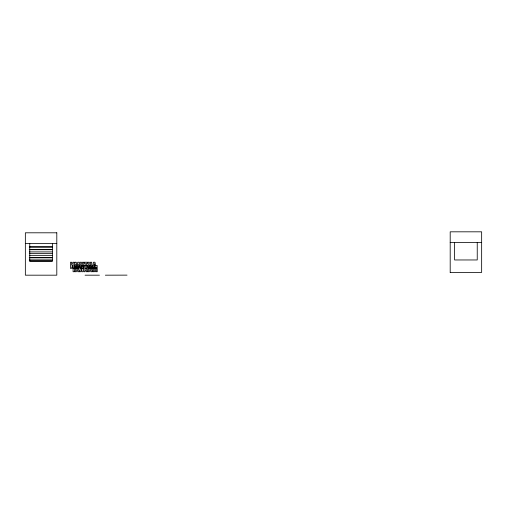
<?xml version="1.0" encoding="UTF-8"?>
<svg xmlns="http://www.w3.org/2000/svg" width="507" height="507" viewBox="0 0 507 507"><rect width="100%" height="100%" fill="white"/><g stroke="black" fill="none" stroke-linecap="round" stroke-linejoin="round"><path stroke-width="0.76" d="M92.787 265.453L92.68 271.733L93.668 271.733L93.782 267.55L94.511 271.733L95.386 271.733L96.165 267.525L96.26 271.733L97.255 271.733L97.148 265.453L95.658 265.453M76.982 267.74L76.734 269.578L77.4 269.578L77.153 267.74M76.151 266.15L75.112 271.733L76.392 271.733L76.601 270.408L77.527 270.408L77.742 271.733L79.054 271.733L77.996 266.15M95.246 267.645L94.967 269.103L94.226 265.453M450.197 242.517L481.65 242.517M25.35 243.499L56.803 243.499M29.279 246.396L52.088 246.396M29.279 247.289L52.088 247.289M29.279 249.355L52.088 249.355M29.279 249.723L52.088 249.723M29.279 251.909L52.088 251.909M29.279 253.633L52.088 253.633M29.279 255.357L52.088 255.357M29.279 257.455L52.088 257.455M29.279 257.829L52.088 257.829M29.279 259.895L52.088 259.895M29.279 260.763L52.088 260.763M83.148 265.453L81.76 265.453L81.76 268.019M85.233 265.453L84.086 265.453L84.086 271.733L85.024 271.733L86.317 268.476L86.317 271.733L87.502 271.733L87.502 265.453L86.526 265.453M90.892 265.453L89.308 265.453L88.136 271.733L89.416 271.733L89.625 270.408L90.55 270.408L90.766 271.733L92.078 271.733L91.285 267.544M85.214 268.425L86.589 268.425L86.589 263.247L87.534 263.247L87.534 262.233L84.276 262.233L84.276 263.247L85.214 263.247L85.233 268.476M450.197 272.392L481.65 272.424L481.65 231.819L450.197 231.819L450.197 272.424M85.062 275.181L99.423 275.181M105.355 275.181L127.029 275.13M79.346 265.453L80.512 268.292L79.295 271.733L80.708 271.733L81.614 268.957L81.76 271.733L83.148 271.733L83.148 267.81M477.239 242.517L477.239 259.964L454.608 259.964L454.608 242.517M74.472 265.453L74.472 271.733L73.084 271.733L73.084 267.81M52.392 243.499L52.392 261.384L29.761 261.384L29.761 243.499M74.865 262.233L74.757 268.425L75.727 268.425L75.841 264.305L76.563 268.425L77.425 268.425L78.192 264.274L78.281 268.425L79.269 268.425L79.162 262.233L77.691 262.233L77.013 265.833L76.278 262.233L74.865 262.233M83.782 266.505L83.395 268.013L82.571 268.457L80.854 268.292L80.283 267.626L80.112 262.233L81.475 262.233C80.176 269.116 83.731 269.109 82.432 262.233L83.782 262.233L83.782 266.505M91.697 266.505L91.304 268.013L90.48 268.457L88.769 268.292L88.193 267.626L88.028 262.233L89.384 262.233C88.085 269.116 91.64 269.109 90.341 262.233L91.697 262.233L91.697 266.505M90.094 267.126L89.758 269.578L90.423 269.578L90.094 267.126M94.201 263.881L93.871 266.295L94.53 266.295L94.201 263.881M93.744 267.119L93.535 268.425L92.274 268.425L93.427 262.233L94.986 262.233L96.159 268.425L94.866 268.425L94.651 267.119L93.744 267.119M72.691 265.212L71.424 268.425L70.498 268.425L70.498 262.233L71.633 262.233L71.633 265.212L72.9 262.233L73.864 262.233L73.864 268.425L72.691 268.425L72.691 265.212M56.803 232.802L25.35 232.802L25.35 275.181L56.803 275.181L56.803 232.802"/></g></svg>
